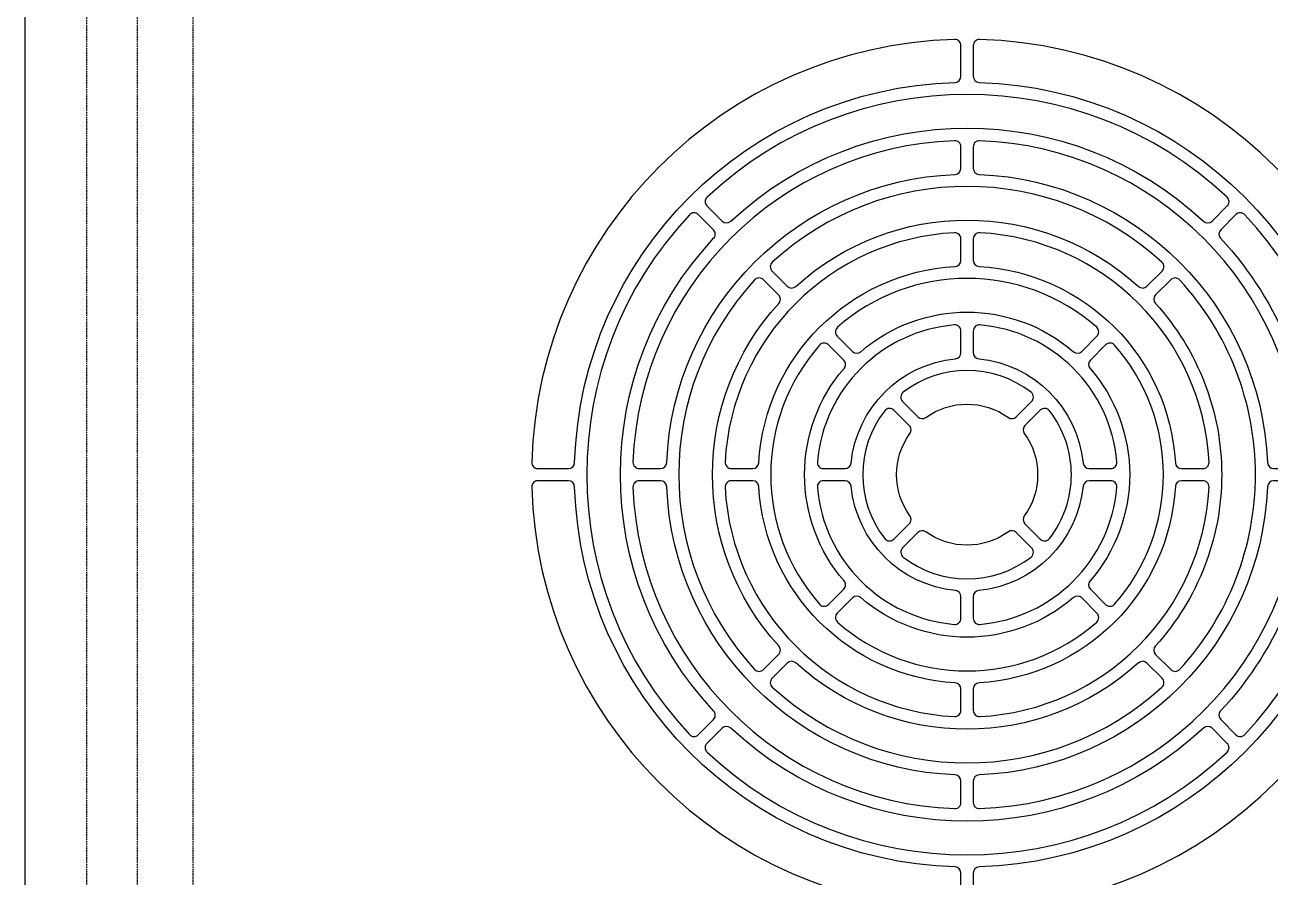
# Model space of a CAD drawing. Header units: millimetres. Extents: x -562 to 55, y -720 to 5.
# Drawn here: x -561.5 to -155.6, y -469.2 to -191.3 of the extents above; entities that cross this region are included whole.
import ezdxf

# ---------------------------------------------------------------- set-up
doc = ezdxf.new("R2010")
doc.units = ezdxf.units.MM
doc.linetypes.add('DASHED', pattern=[0.75, 0.5, -0.25])
doc.layers.add('bend', color=4, linetype='DASHED')
doc.layers.add('cut', color=7, linetype='CONTINUOUS')

msp = doc.modelspace()

# ---------------------------------------------------------------- linework, layer by layer
at = {"layer": 'bend'}
for p, q in [((-541.46689, 0), (-541.46689, -720)), ((-524.87003, 0), (-524.87003, -720)), ((-506.787747, 0), (-506.787747, -720))]:
    msp.add_line(p, q, dxfattribs=at)
at = {"layer": 'cut'}
msp.add_lwpolyline([(-76.104907, 0), (-430.640805, 0, 0.2679491924), (-433.238881, -1.5), (-439.470932, -12.294229, 0.1316524976), (-439.872856, -13.794229), (-439.872856, -21, -1), (-446.872856, -21), (-446.872856, -13.794229, 0.1316524976), (-447.27478, -12.294229), (-453.506831, -1.5, 0.2679491924), (-456.104907, 0), (-504.745712, 0), (-508.829783, 0), (-522.827995, 0), (-526.912065, 0), (-539.424855, 0), (-543.508926, 0), (-556.508926, 0, 0.4142135624), (-561.508926, -5), (-561.508926, -715)], format="xyb", dxfattribs=at)
for points in [[(-384.284285, -336, 0.4052284967), (-382.285232, -334.061538, -0.3962992823), (-258.284299, -210.060606, 0.4052284967), (-256.345838, -208.061553), (-256.345838, -198.057155, 0.4226080617), (-258.402981, -196.057971, 0.3975718845), (-396.287867, -333.942857, 0.4226080617), (-394.288683, -336), (-384.284285, -336)], [(-252.345838, -208.061553, 0.4052284967), (-250.407376, -210.060606, -0.3962992823), (-126.406444, -334.061538, 0.4052284967), (-124.407391, -336), (-114.402992, -336, 0.4142135624), (-112.402992, -334, 0.0071439508), (-112.403809, -333.942857, 0.3975718845), (-250.288695, -196.057971, 0.4226080617), (-252.345838, -198.057155), (-252.345838, -208.061553)], [(-339.105143, -247.491105, 0.4238512838), (-339.152271, -250.365139), (-334.199699, -255.317712, 0.404060239), (-331.421318, -255.366046, -0.3939780307), (-177.270358, -255.366046, 0.404060239), (-174.491976, -255.317712), (-169.539404, -250.365139, 0.1989123674), (-168.953618, -248.950926, 0.2074490408), (-169.586532, -247.491105, 0.3951318921), (-339.105143, -247.491105)], [(-363.269647, -333.925234, 0.4252082859), (-361.271045, -336), (-354.265806, -336, 0.4025426732), (-352.267406, -334.08, -0.390965396), (-258.265838, -240.078431, 0.4025426732), (-256.345838, -238.080032), (-256.345838, -231.074792, 0.4252082859), (-258.420604, -229.07619, 0.3924757078), (-363.269647, -333.925234)], [(-250.271071, -229.07619, 0.4252082859), (-252.345838, -231.074792), (-252.345838, -238.080032, 0.4025426732), (-250.425838, -240.078431, -0.390965396), (-156.424269, -334.08, 0.4025426732), (-154.42587, -336), (-147.42063, -336, 0.4142135624), (-145.42063, -334, 0.0093482449), (-145.422028, -333.925234, 0.3924757078), (-250.271071, -229.07619)], [(-317.861106, -268.704902, 0.4270102027), (-317.923931, -271.593479), (-312.969112, -276.548298, 0.4004915198), (-310.208803, -276.613283, -0.3868982314), (-198.482872, -276.613283, 0.4004915198), (-195.722563, -276.548298), (-190.767744, -271.593479, 0.1989123674), (-190.181958, -270.179266, 0.2102405089), (-190.830569, -268.704902, 0.3889600455), (-317.861106, -268.704902)], [(-344.854733, -422.759306, 0.4238512838), (-341.980698, -422.806434), (-337.028126, -417.853861, 0.1989123674), (-336.44234, -416.439648, 0.189886226), (-336.979792, -415.07548, -0.3939780307), (-336.979792, -260.92452, 0.189886226), (-336.44234, -259.560352, 0.1989123674), (-337.028126, -258.146139), (-341.980698, -253.193566, 0.4238512838), (-344.854733, -253.240694, 0.3951318921), (-344.854733, -422.759306)], [(-171.663549, -258.146139, 0.404060239), (-171.711883, -260.92452, -0.189886226), (-141.345838, -338, -0.189886226), (-171.711883, -415.07548, 0.404060239), (-171.663549, -417.853861), (-166.710977, -422.806434, 0.4238512838), (-163.836942, -422.759306, 0.1904034911), (-130.345838, -338, 0.1904034911), (-163.836942, -253.240694, 0.4238512838), (-166.710977, -253.193566), (-171.663549, -258.146139)], [(-333.239171, -333.896104, 0.4295188779), (-331.241871, -336), (-324.231459, -336, 0.3975651195), (-322.234726, -334.114286, -0.381104833), (-258.231552, -270.111111, 0.3975651195), (-256.345838, -268.114379), (-256.345838, -261.103966, 0.4295188779), (-258.449734, -259.106667, 0.3840868861), (-333.239171, -333.896104)], [(-250.241942, -259.106667, 0.4295188779), (-252.345838, -261.103966), (-252.345838, -268.114379, 0.3975651195), (-250.460123, -270.111111, -0.381104833), (-186.456949, -334.114286, 0.3975651195), (-184.460217, -336), (-177.449804, -336, 0.4142135624), (-175.449804, -334, 0.0129935924), (-175.452504, -333.896104, 0.3840868861), (-250.241942, -259.106667)], [(-323.640936, -401.515269, 0.4270102027), (-320.752358, -401.578094), (-315.79754, -396.623275, 0.1989123674), (-315.211753, -395.209061, 0.1867056715), (-315.732555, -393.862966, -0.3868982314), (-315.732555, -282.137034, 0.1867056715), (-315.211753, -280.790939, 0.1989123674), (-315.79754, -279.376725), (-320.752358, -274.421906, 0.4270102027), (-323.640936, -274.484731, 0.3889600455), (-323.640936, -401.515269)], [(-296.586724, -289.91978, 0.4332519671), (-296.68091, -292.836501), (-291.719509, -297.797902, 0.3930506007), (-288.997679, -297.897009, -0.3721882661), (-219.693997, -297.897009, 0.3930506007), (-216.972167, -297.797902), (-212.010766, -292.836501, 0.1989123674), (-211.424979, -291.422287, 0.2157467251), (-212.104951, -289.91978, 0.3768808305), (-296.586724, -289.91978)], [(-192.894136, -279.376725, 0.4004915198), (-192.95912, -282.137034, -0.1867056715), (-171.345838, -338, -0.1867056715), (-192.95912, -393.862966, 0.4004915198), (-192.894136, -396.623275), (-187.939317, -401.578094, 0.4270102027), (-185.05074, -401.515269, 0.1876331224), (-160.345838, -338, 0.1876331224), (-185.05074, -274.484731, 0.4270102027), (-187.939317, -274.421906), (-192.894136, -279.376725)], [(-303.168059, -333.829787, 0.4393968548), (-301.175316, -336), (-294.145335, -336, 0.3851703882), (-292.15536, -334.2, -0.3566822416), (-258.145838, -300.190477, 0.3851703882), (-256.345838, -298.200503), (-256.345838, -291.170522, 0.4393968548), (-258.51605, -289.177778, 0.3651354232), (-303.168059, -333.829787)], [(-250.175625, -289.177778, 0.4393968548), (-252.345838, -291.170522), (-252.345838, -298.200503, 0.3851703882), (-250.545838, -300.190477, -0.3566822416), (-216.536315, -334.2, 0.3851703882), (-214.54634, -336), (-207.51636, -336, 0.4142135624), (-205.51636, -334, 0.0213055874), (-205.523616, -333.829787, 0.3651354232), (-250.175625, -289.177778)], [(-302.426057, -380.240886, 0.4332519671), (-299.509337, -380.335072), (-294.547936, -375.373671, 0.1989123674), (-293.96215, -373.959458, 0.1800606212), (-294.448829, -372.651841, -0.3721882661), (-294.448829, -303.348159, 0.1800606212), (-293.96215, -302.040542, 0.1989123674), (-294.547936, -300.626329), (-299.509337, -295.664928, 0.4332519671), (-302.426057, -295.759114, 0.3768808305), (-302.426057, -380.240886)], [(-214.143739, -300.626329, 0.3930506007), (-214.242846, -303.348159, -0.1800606212), (-201.345838, -338, -0.1800606212), (-214.242846, -372.651841, 0.3930506007), (-214.143739, -375.373671), (-209.182338, -380.335072, 0.4332519671), (-206.265618, -380.240886, 0.1821857663), (-190.345838, -338, 0.1821857663), (-206.265618, -295.759114, 0.4332519671), (-209.182338, -295.664928), (-214.143739, -300.626329)], [(-275.1937, -311.14173, 0.4514162296), (-275.381568, -314.135842), (-270.381552, -319.135858, 0.3678941968), (-267.797619, -319.343913, -0.3229247415), (-240.894057, -319.343913, 0.3678941968), (-238.310123, -319.135858), (-233.310107, -314.135842, 0.1989123674), (-232.72432, -312.721629, 0.2316990761), (-233.497976, -311.14173, 0.3425641599), (-275.1937, -311.14173)], [(-281.204107, -358.847862, 0.4514162296), (-278.209996, -359.035731), (-273.20998, -354.035715, 0.1989123674), (-272.624193, -352.621501, 0.1574591711), (-273.001925, -351.451781, -0.3229247415), (-273.001925, -324.548219, 0.1574591711), (-272.624193, -323.378499, 0.1989123674), (-273.20998, -321.964285), (-278.209996, -316.964269, 0.4514162296), (-281.204107, -317.152138, 0.3425641599), (-281.204107, -358.847862)], [(-235.481696, -321.964285, 0.3678941968), (-235.689751, -324.548219, -0.1574591711), (-231.345838, -338, -0.1574591711), (-235.689751, -351.451781, 0.3678941968), (-235.481696, -354.035715), (-230.48168, -359.035731, 0.4514162296), (-227.487568, -358.847862, 0.1665319337), (-220.345838, -338, 0.1665319337), (-227.487568, -317.152138, 0.4514162296), (-230.48168, -316.964269), (-235.481696, -321.964285)], [(-256.345838, -467.938447, 0.4052284967), (-258.284299, -465.939394, -0.3962992823), (-382.285232, -341.938462, 0.4052284967), (-384.284285, -340), (-394.288683, -340, 0.4226080617), (-396.287867, -342.057143, 0.3975718845), (-258.402981, -479.942029, 0.4226080617), (-256.345838, -477.942845), (-256.345838, -467.938447)], [(-258.420604, -446.92381, 0.4252082859), (-256.345838, -444.925208), (-256.345838, -437.919968, 0.4025426732), (-258.265838, -435.921569, -0.390965396), (-352.267406, -341.92, 0.4025426732), (-354.265806, -340), (-361.271045, -340, 0.4252082859), (-363.269647, -342.074766, 0.3924757078), (-258.420604, -446.92381)], [(-258.449734, -416.893333, 0.4295188779), (-256.345838, -414.896034), (-256.345838, -407.885621, 0.3975651195), (-258.231552, -405.888889, -0.381104833), (-322.234726, -341.885714, 0.3975651195), (-324.231459, -340), (-331.241871, -340, 0.4295188779), (-333.239171, -342.103896, 0.3840868861), (-258.449734, -416.893333)], [(-258.51605, -386.822222, 0.4393968548), (-256.345838, -384.829478), (-256.345838, -377.799497, 0.3851703882), (-258.145838, -375.809523, -0.3566822416), (-292.15536, -341.8, 0.3851703882), (-294.145335, -340), (-301.175316, -340, 0.4393968548), (-303.168059, -342.170213, 0.3651354232), (-258.51605, -386.822222)], [(-124.407391, -340, 0.4052284967), (-126.406444, -341.938462, -0.3962992823), (-250.407376, -465.939394, 0.4052284967), (-252.345838, -467.938447), (-252.345838, -477.942845, 0.4226080617), (-250.288695, -479.942029, 0.3975718845), (-112.403809, -342.057143, 0.0071439508), (-112.402992, -342, 0.4142135624), (-114.402992, -340), (-124.407391, -340)], [(-175.452504, -342.103896, 0.0129935924), (-175.449804, -342, 0.4142135624), (-177.449804, -340), (-184.460217, -340, 0.3975651195), (-186.456949, -341.885714, -0.381104833), (-250.460123, -405.888889, 0.3975651195), (-252.345838, -407.885621), (-252.345838, -414.896034, 0.4295188779), (-250.241942, -416.893333, 0.3840868861), (-175.452504, -342.103896)], [(-205.523616, -342.170213, 0.0213055874), (-205.51636, -342, 0.4142135624), (-207.51636, -340), (-214.54634, -340, 0.3851703882), (-216.536315, -341.8, -0.3566822416), (-250.545838, -375.809523, 0.3851703882), (-252.345838, -377.799497), (-252.345838, -384.829478, 0.4393968548), (-250.175625, -386.822222, 0.3651354232), (-205.523616, -342.170213)], [(-145.422028, -342.074766, 0.0093482449), (-145.42063, -342, 0.4142135624), (-147.42063, -340), (-154.42587, -340, 0.4025426732), (-156.424269, -341.92, -0.390965396), (-250.425838, -435.921569, 0.4025426732), (-252.345838, -437.919968), (-252.345838, -444.925208, 0.4252082859), (-250.271071, -446.92381, 0.3924757078), (-145.422028, -342.074766)], [(-233.497976, -364.85827, 0.2316990761), (-232.72432, -363.278371, 0.1989123674), (-233.310107, -361.864158), (-238.310123, -356.864142, 0.3678941968), (-240.894057, -356.656087, -0.3229247415), (-267.797619, -356.656087, 0.3678941968), (-270.381552, -356.864142), (-275.381568, -361.864158, 0.4514162296), (-275.1937, -364.85827, 0.3425641599), (-233.497976, -364.85827)], [(-212.104951, -386.08022, 0.2157467251), (-211.424979, -384.577713, 0.1989123674), (-212.010766, -383.163499), (-216.972167, -378.202098, 0.3930506007), (-219.693997, -378.102991, -0.3721882661), (-288.997679, -378.102991, 0.3930506007), (-291.719509, -378.202098), (-296.68091, -383.163499, 0.4332519671), (-296.586724, -386.08022, 0.3768808305), (-212.104951, -386.08022)], [(-190.830569, -407.295098, 0.2102405089), (-190.181958, -405.820734, 0.1989123674), (-190.767744, -404.406521), (-195.722563, -399.451702, 0.4004915198), (-198.482872, -399.386717, -0.3868982314), (-310.208803, -399.386717, 0.4004915198), (-312.969112, -399.451702), (-317.923931, -404.406521, 0.4270102027), (-317.861106, -407.295098, 0.3889600455), (-190.830569, -407.295098)], [(-169.586532, -428.508895, 0.2074490408), (-168.953618, -427.049074, 0.1989123674), (-169.539404, -425.634861), (-174.491976, -420.682288, 0.404060239), (-177.270358, -420.633954, -0.3939780307), (-331.421318, -420.633954, 0.404060239), (-334.199699, -420.682288), (-339.152271, -425.634861, 0.4238512838), (-339.105143, -428.508895, 0.3951318921), (-169.586532, -428.508895)]]:
    msp.add_lwpolyline(points, format="xyb", close=True, dxfattribs=at)

doc.saveas('drawing.dxf')
